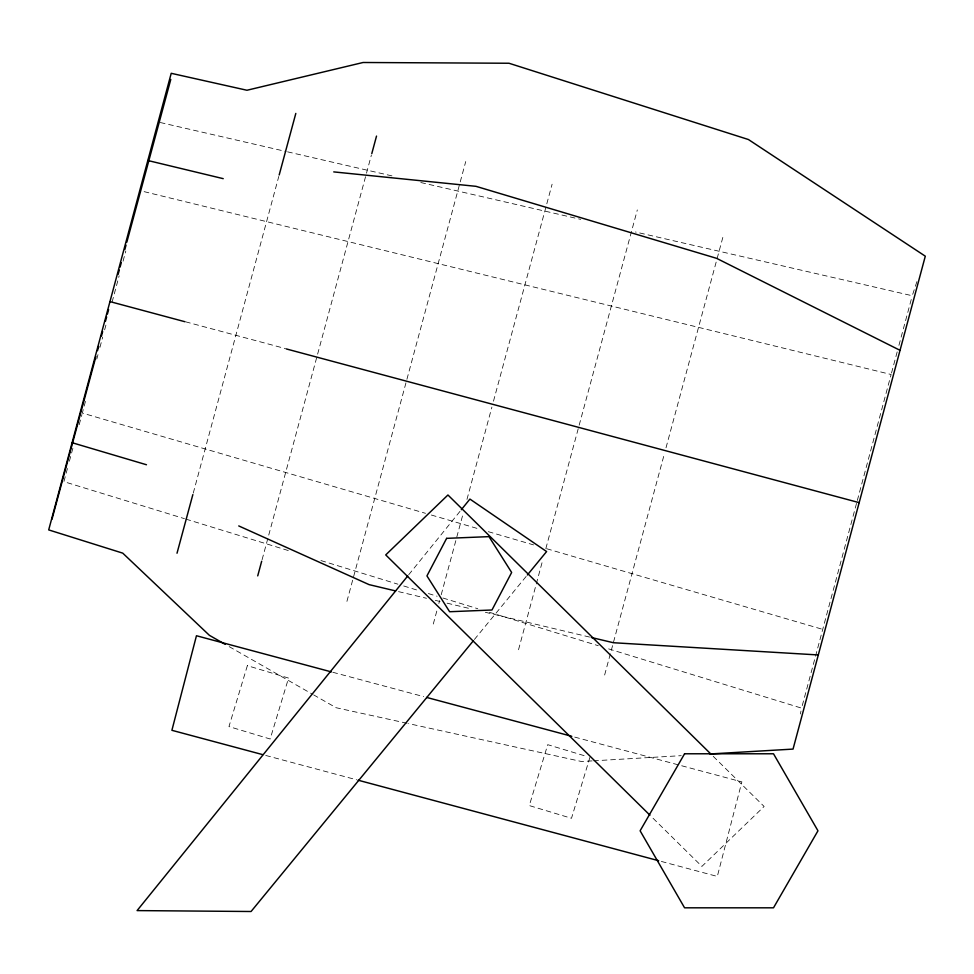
<?xml version="1.0" encoding="UTF-8"?>
<svg xmlns="http://www.w3.org/2000/svg" width="974" height="974" viewBox="0 0 974 974"><rect width="100%" height="100%" fill="white"/><g stroke="black" fill="none" stroke-linecap="round" stroke-linejoin="round"><path stroke-width="0.73" stroke-dasharray="4.87 3.65" d="M800.372 713.979L800.981 711.057M67.425 468.518L63.907 481.655L184.439 518.655M69.385 461.226L73.306 446.628M79.174 424.737L81.926 414.522M85.444 401.385L82.315 413.061L425.504 513.322M96.803 359.029L97.984 354.658M99.945 347.353L102.684 337.126M104.644 329.833L106.604 322.528M112.095 302.086L119.145 275.8M123.065 261.202L125.804 250.975M856.523 503.4L801.59 708.135L607.009 648.392M857.315 500.478L891.113 374.503L141.875 191.099M891.502 373.042L897.371 351.164M898.941 345.332L911.859 297.204M193.254 493.124L278.783 176.464M262.079 559.758L371.374 155.134M346.927 601.372L465.73 161.562M433.296 624.03L437.253 609.371M438.848 603.503L439.639 600.568M441.222 594.712L463.003 514.077M466.96 499.418L491.907 407.059M493.489 401.191L552.1 184.22M518.521 649.731L542.676 560.306M545.842 548.581L637.325 209.934M604.635 675.006L664.426 453.628M666.009 447.772L723.426 235.197M589.903 757.382L571.495 818.294L529.296 805.583L547.705 744.672L586.993 756.506M916.911 281.62L912.248 295.743L635.438 231.982M408.715 574.757L460.361 510.9M474.399 639.492L526.386 576.17M592.107 760.901L581.527 761.522L408.52 723.597M593.616 760.816L681.24 755.666M407.047 723.268L336.067 707.708L313.64 694.888M160.272 122.517L286.1 151.506M287.573 151.847L394.153 176.391M420.805 182.528L580.674 219.357M398.524 591.632L426.49 598.279M435.317 600.374L441.21 601.774M447.09 603.174L470.649 608.774M485.356 612.281L589.854 637.13M185.547 321.797L285.443 348.595M332.804 672.279L423.702 696.629M574.721 737.099L741.859 781.879L717.314 876.43L660.129 861.113M265.732 755.447L356.642 779.797M431.348 515.027L479.537 529.113M488.303 531.67L533.569 544.892M546.718 548.739L822.726 629.374M185.888 519.105L288.986 550.76M320.933 560.561L397.903 584.193M403.711 585.971L418.223 590.439M428.39 593.556L437.107 596.234M442.914 598.012L477.771 608.713M489.386 612.281L598.292 645.713M229.182 646.626L312.313 694.133M713.224 756.335L764.115 806.472L701.901 866.397L651.009 816.261M247.359 665.656L228.963 726.567L270.163 739.01L288.56 678.087L247.359 665.656"/><path stroke-width="1.46" d="M51.975 519.252L95.927 356.521M97.522 350.652L98.703 346.257M101.479 335.993L102.66 331.598M105.435 321.335L106.629 316.94M107.42 314.005L108.601 309.61M118.11 274.425L119.303 270.017M120.094 267.095L121.275 262.688M124.842 249.502L126.023 245.095M126.827 242.173L170.779 79.442M177.012 553.232L192.852 494.585M279.185 174.991L295.816 113.422M257.72 575.89L261.677 561.219M371.776 153.673L376.524 136.08M407.753 575.938L137.09 910.593L251.061 911.506L473.437 640.661M461.311 509.719L469.918 499.078L546.609 551.552L527.348 575.001M709.949 753.973L793.043 749.091L925.3 256.186L748.422 139.525L509 63.249L363.095 62.494L246.958 90.253L171.217 73.306L48.7 529.905L122.748 553.147L209.386 635.316L225.225 644.374M818.294 654.954L613.401 642.73L591.328 637.483M333.741 171.899L475.969 186.326L716.547 258.317L900.037 350.323M395.59 590.926L369.097 584.631L238.74 525.923M147.817 160.503L223.229 178.656M109.965 301.599L184.853 321.7M286.246 348.911L859.165 502.645M331.343 671.89L196.456 635.742L171.899 730.305L262.797 754.655M426.636 697.421L571.787 736.307M358.103 780.198L658.668 860.724M72.1 442.707L146.465 464.744M711.057 754.205L447.943 494.987L385.728 554.912L649.926 815.189M446.628 538.354L426.941 575.902L449.611 611.733L491.967 610.004L511.654 572.468L488.985 536.637L446.628 538.354M684.576 753.779L640.113 830.798L684.576 907.817L773.502 907.817L817.965 830.798L773.502 753.779L684.576 753.779"/></g></svg>
